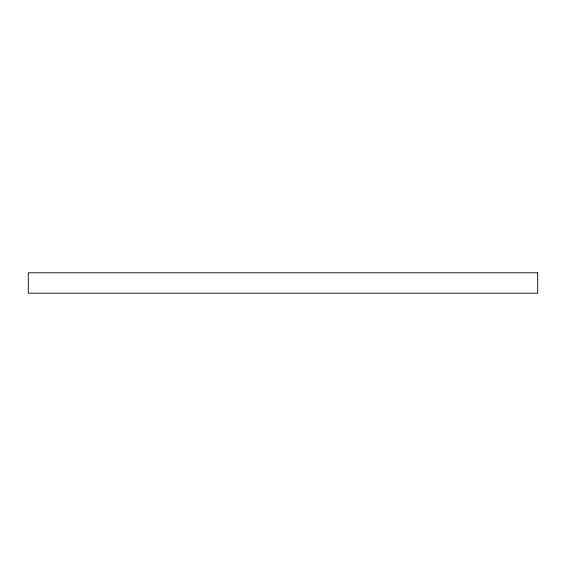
<?xml version="1.0" encoding="UTF-8"?>
<svg xmlns="http://www.w3.org/2000/svg" width="566" height="566" viewBox="0 0 566 566"><rect width="100%" height="100%" fill="white"/><g stroke="black" fill="none" stroke-linecap="round" stroke-linejoin="round"><path stroke-width="0.85" d="M537.7 272.812L28.3 272.812L28.3 293.188L537.7 293.188L537.7 272.812"/></g></svg>
